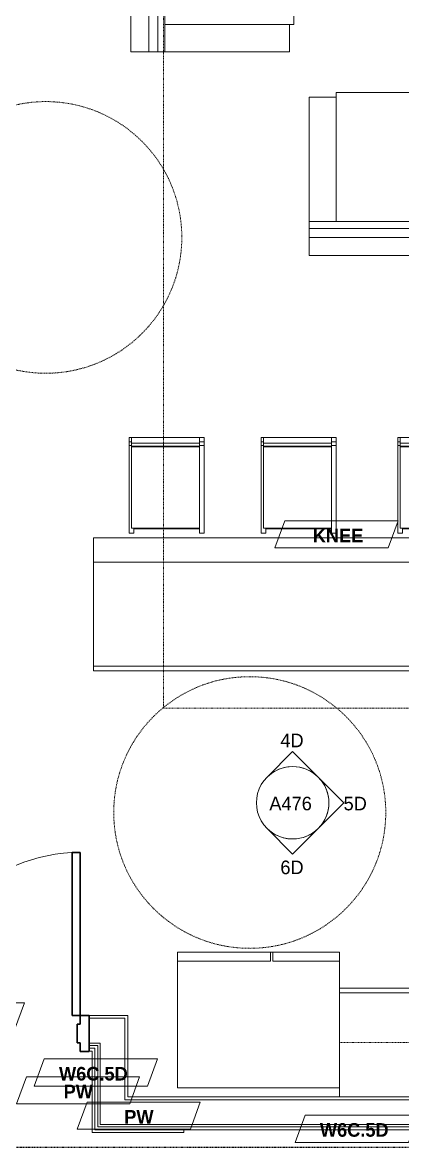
# Model space of a CAD drawing. Header units: inches. Extents: x -4010 to -1814, y 9846 to 12241.
# Drawn here: x -2764.8 to -2681, y 11714.2 to 11962.7 of the extents above; entities that cross this region are included whole.
import ezdxf

# ---------------------------------------------------------------- set-up
doc = ezdxf.new("R2010")
doc.units = ezdxf.units.IN
doc.header["$MEASUREMENT"] = 0
for name, pattern in [('Aligning Line 1_8_', [0.25, 0.125, -0.125]), ('Dash', [0.25, 0.125, -0.125]), ('Dash_2_', [0.25, 0.125, -0.125])]:
    doc.linetypes.add(name, pattern=pattern)
for name, color, linetype, lineweight in [('0-1', 7, 'Continuous', 5), ('0-3', 8, 'Continuous', 9), ('A-DOOR-1', 7, 'Continuous', 9), ('A-DOOR-2', 10, 'Continuous', 30), ('A-DOOR-FRAM-2', 10, 'Continuous', 30), ('A-GENM', 5, 'Continuous', 9), ('A-GENM-HDLN', 13, 'Dash', 9), ('A-WALL-2', 250, 'Continuous', 18), ('A-WALL-3', 113, 'Continuous', 9), ('A-WALL-IDEN', 211, 'Continuous', 9), ('G-ANNO-SYMB-1', 147, 'Aligning Line 1_8_', 9), ('G-ANNO-SYMB-3', 111, 'Continuous', 9), ('I-FURN', 30, 'Continuous', 9), ('I-WALL-3', 7, 'Continuous', 9), ('Q-CASE', 31, 'Continuous', 9), ('Q-CASE-HDLN', 31, 'Dash', 9), ('Q-SPCQ', 91, 'Continuous', 9)]:
    doc.layers.add(name, color=color, linetype=linetype, lineweight=lineweight)
doc.layers.add('0-4', color=50, linetype='Dash_2_')
doc.styles.add('Century Gothic', font='ufonts.com_century-gothic.ttf', dxfattribs={"height": 3})
doc.styles.add('Century Gothic_B_1', font='GOTHICB.TTF', dxfattribs={"height": 3})

# ---------------------------------------------------------------- blocks, each defined once
blk = doc.blocks.new('HOLLOW METAL - UNIT DOOR-2191978-UNIT PLANS - 2ND _ 3RD FLOOR')
at = {"layer": 'A-DOOR-1'}
blk.add_arc((18, 3.875), 36, 90, 180, dxfattribs=at)
at = {"layer": 'A-DOOR-2'}
for p, q in [((18, 39.875), (16.25, 39.875)), ((16.25, 39.875), (16.25, 3.875)), ((18, 3.875), (18, 39.875)), ((16.25, 3.875), (18, 3.875))]:
    blk.add_line(p, q, dxfattribs=at)
at = {"layer": 'A-DOOR-FRAM-2'}
for p, q in [((-18, 3.875), (-20, 3.875)), ((-20, 3.875), (-20, -4.125)), ((-18, 1.9375), (-18, 3.875)), ((18, 3.875), (18, 1.9375)), ((20, 3.875), (18, 3.875)), ((20, -4.125), (20, 3.875)), ((-17.375, 1.9375), (-18, 1.9375)), ((-17.375, -2.1875), (-17.375, 1.9375)), ((18, 1.9375), (17.375, 1.9375)), ((17.375, 1.9375), (17.375, -2.1875)), ((-18, -4.125), (-18, -2.1875)), ((-18, -2.1875), (-17.375, -2.1875)), ((17.375, -2.1875), (18, -2.1875)), ((18, -2.1875), (18, -4.125)), ((-20, -4.125), (-18, -4.125)), ((18, -4.125), (20, -4.125))]:
    blk.add_line(p, q, dxfattribs=at)
blk = doc.blocks.new('CTR - 1st Phase - Common Walls_rvt-1-UNIT PLANS - 2ND _ 3RD FLOOR')
at = {"layer": 'A-WALL-2'}
for p, q in [((-2748.86, 11742.74), (-2750.15, 11742.74)), ((-2748.86, 11742.74), (-2747.74, 11742.74)), ((-2747.74, 11742.74), (-2742.24, 11742.74)), ((-2742.24, 11742.74), (-2742.24, 11724.74)), ((-2748.86, 11737.24), (-2750.15, 11737.24)), ((-2748.86, 11736.74), (-2750.15, 11736.74)), ((-2748.86, 11737.24), (-2748.24, 11737.24)), ((-2748.86, 11736.74), (-2748.24, 11736.74)), ((-2748.24, 11737.24), (-2747.74, 11737.24)), ((-2748.24, 11736.74), (-2748.24, 11718.74)), ((-2747.74, 11737.24), (-2747.74, 11719.24)), ((-2741.61, 11724.74), (-2742.24, 11724.74)), ((-2741.61, 11724.74), (-2642.25, 11724.74)), ((-2747.74, 11718.74), (-2748.24, 11718.74)), ((-2742.24, 11719.24), (-2747.74, 11719.24)), ((-2741.61, 11718.74), (-2747.74, 11718.74)), ((-2741.61, 11719.24), (-2742.24, 11719.24)), ((-2741.61, 11719.24), (-2642.25, 11719.24)), ((-2741.61, 11718.74), (-2642.25, 11718.74))]:
    blk.add_line(p, q, dxfattribs=at)
at = {"layer": 'I-WALL-3'}
for p, q in [((-2748.86, 11743.36), (-2750.15, 11743.36)), ((-2742.24, 11743.36), (-2748.86, 11743.36)), ((-2741.61, 11743.36), (-2742.24, 11743.36)), ((-2741.61, 11725.36), (-2741.61, 11743.36)), ((-2750.15, 11736.11), (-2748.86, 11736.11)), ((-2749.49, 11736.11), (-2750.15, 11736.11)), ((-2750.15, 11735.49), (-2749.49, 11735.49)), ((-2748.86, 11736.11), (-2749.49, 11736.11)), ((-2749.49, 11735.49), (-2749.49, 11717.49)), ((-2748.86, 11736.11), (-2748.86, 11718.11)), ((-2748.86, 11718.11), (-2748.86, 11736.11)), ((-2642.25, 11725.36), (-2741.61, 11725.36)), ((-2748.86, 11718.11), (-2748.24, 11718.11)), ((-2729.27, 11718.11), (-2748.86, 11718.11)), ((-2748.24, 11718.11), (-2741.61, 11718.11)), ((-2741.61, 11718.11), (-2642.25, 11718.11)), ((-2729.27, 11717.49), (-2729.27, 11718.11)), ((-2749.49, 11717.49), (-2748.86, 11717.49)), ((-2748.86, 11717.49), (-2729.27, 11717.49))]:
    blk.add_line(p, q, dxfattribs=at)
at = {"layer": '0-3'}
blk.add_blockref('HOLLOW METAL - UNIT DOOR-2191978-UNIT PLANS - 2ND _ 3RD FLOOR', (-2770.15, 11739.49), dxfattribs=at)
blk = doc.blocks.new('CTR - 1st Phase -Stairs _ Elevators_rvt-1-UNIT PLANS - 2ND _ 3RD FLOOR')
at = {"layer": 'G-ANNO-SYMB-1'}
for p, q in [((-2733.74, 11811.24), (-2733.74, 12126.9)), ((-2495.61, 11811.24), (-2733.74, 11811.24))]:
    blk.add_line(p, q, dxfattribs=at)
blk = doc.blocks.new('Couch-Both_Arms-Generic - 1-1352606-UNIT PLANS - 2ND _ 3RD FLOOR')
at = {"layer": 'I-FURN'}
for p, q in [((42, 17.5), (-42, 17.5)), ((-42, 17.5), (-42, 13.5)), ((42, 13.5), (42, 17.5)), ((-42, 13.5), (42, 13.5)), ((42, 13.5), (-42, 13.5)), ((-42, 13.5), (-42, 10)), ((42, 10), (42, 13.5)), ((-42, 11.5), (42, 11.5)), ((-42, 10), (-42, -17.5)), ((-42, 10), (42, 10)), ((-36, -17.5), (-36, 10)), ((36, 10), (36, -17.5)), ((42, -17.5), (42, 10)), ((-42, -17.5), (-36, -17.5)), ((-36, -17.5), (-36, -18.5)), ((-36, -18.5), (36, -18.5)), ((36, -18.5), (36, -17.5)), ((36, -17.5), (42, -17.5))]:
    blk.add_line(p, q, dxfattribs=at)
blk = doc.blocks.new('Couch-Both_Arms-Generic - 2-1352635-UNIT PLANS - 2ND _ 3RD FLOOR')
at = {"layer": 'I-FURN'}
for p, q in [((24, 17.5), (-24, 17.5)), ((-24, 17.5), (-24, 13.5)), ((24, 13.5), (24, 17.5)), ((-24, 13.5), (24, 13.5)), ((24, 13.5), (-24, 13.5)), ((-24, 13.5), (-24, 10)), ((24, 10), (24, 13.5)), ((-24, 11.5), (24, 11.5)), ((-24, 10), (-24, -17.5)), ((-24, 10), (24, 10)), ((-18, -17.5), (-18, 10)), ((18, 10), (18, -17.5)), ((24, -17.5), (24, 10)), ((-24, -17.5), (-18, -17.5)), ((-18, -17.5), (-18, -18.5)), ((-18, -18.5), (18, -18.5)), ((18, -18.5), (18, -17.5)), ((18, -17.5), (24, -17.5))]:
    blk.add_line(p, q, dxfattribs=at)
blk = doc.blocks.new('Bar_Stool_6722_1_ - Bar_Stool_6722_1_-1229311-UNIT PLANS - 2ND _ 3RD FLOOR')
at = {"layer": 'I-FURN'}
for p, q in [((0, 19.21), (0, 21.13)), ((1, 21.13), (0, 21.13)), ((1, 21.13), (1, 20.14)), ((1, 20.14), (15.5, 20.14)), ((1, 20.14), (1, 20.06)), ((1, 20.06), (1, 19.99)), ((16, 20), (1, 20)), ((1, 19.89), (1, 19.99)), ((1, 17.63), (1, 19.89)), ((15.5, 20.14), (15.5, 21.13)), ((16.5, 21.13), (15.5, 21.13)), ((15.5, 20.06), (15.5, 20.14)), ((15.5, 19.99), (15.5, 20.06)), ((16, 19.99), (16, 19.89)), ((16, 19.89), (16, 17.63)), ((16.5, 21.13), (16.5, 19.21)), ((0, 17.72), (0, 19.21)), ((0, 1.78), (0, 17.72)), ((1, 2.03), (1, 17.63)), ((16, 17.63), (16, 2.03)), ((16.5, 19.21), (16.5, 17.72)), ((16.5, 17.72), (16.5, 1.78)), ((1, 1.78), (0, 1.78)), ((0, 1.78), (0, 0.98)), ((1, 0.98), (0, 0.98)), ((0, 0.98), (0, 0)), ((0, 0), (1, 0)), ((1, 1.91), (1, 2.03)), ((16, 2.03), (1, 2.03)), ((1, 1.24), (1, 1.91)), ((16, 1.91), (1, 1.91)), ((1, 0), (1, 1.24)), ((1, 1.24), (16, 1.24)), ((16, 2.03), (16, 1.91)), ((16, 1.91), (16, 1.24)), ((16.5, 1.78), (16, 1.78)), ((16, 1.24), (16, 0)), ((16.5, 0.98), (16, 0.98)), ((16, 0), (16.5, 0)), ((16.5, 0.98), (16.5, 1.78)), ((16.5, 0), (16.5, 0.98)), ((1, 0), (16, 0))]:
    blk.add_line(p, q, dxfattribs=at)
blk = doc.blocks.new('OD_CW_Base Cabinet - OD_CW_Base Cabinet-V90-UNIT PLANS - 2ND _ 3RD FLOOR')
at = {"layer": 'Q-CASE'}
for p, q in [((107.69, 24), (0.74, 24)), ((0.74, 24), (0.74, 0)), ((0.74, 1), (0.74, 24)), ((0.74, 24), (107.69, 24)), ((0.74, 0), (0.74, 1)), ((0.74, 1), (107.69, 1)), ((107.69, 1), (0.74, 1)), ((0.74, 0), (107.69, 0)), ((107.69, 0), (0.74, 0))]:
    blk.add_line(p, q, dxfattribs=at)
blk = doc.blocks.new('ADA Clearances - 5ft Circle-2253126-UNIT PLANS - 2ND _ 3RD FLOOR')
at = {"layer": 'A-GENM-HDLN'}
blk.add_circle((0, 0), 30, dxfattribs=at)
blk = doc.blocks.new('OD_CW_Upper Cabinet - OD_CW_Upper Cabinet-3876458-UNIT PLANS - 2ND _ 3RD FLOOR')
at = {"layer": 'Q-CASE-HDLN'}
for p, q in [((41.64, 24), (0.74, 24)), ((0.74, 24), (0.74, 12)), ((41.64, 12), (41.64, 24)), ((0.74, 12), (41.64, 12))]:
    blk.add_line(p, q, dxfattribs=at)
blk = doc.blocks.new('OD_CW_Base Cabinet - OD_CW_Base Cabinet-3876445-UNIT PLANS - 2ND _ 3RD FLOOR')
at = {"layer": 'Q-CASE'}
for p, q in [((53.64, 22), (53.64, 24)), ((53.64, 24), (53.64, 22)), ((0.98, 1), (53.64, 1)), ((53.64, 1), (0.98, 1)), ((0.98, 0), (53.64, 0)), ((53.64, 0), (0.98, 0))]:
    blk.add_line(p, q, dxfattribs=at)
blk = doc.blocks.new('Refrigerator_-_Side-by-Side_6047 - 36_ X 30_-345559-UNIT PLANS - 2ND _ 3RD FLOOR')
at = {"layer": 'Q-SPCQ'}
for p, q in [((17.87, 14.42), (-17.88, 14.42)), ((-17.88, 14.42), (-17.88, -15.58)), ((17.87, -15.58), (17.87, 14.42)), ((-17.88, -13.58), (-3.13, -13.58)), ((-17.88, -13.58), (-17.88, -15.58)), ((-3.13, -15.58), (-3.13, -13.58)), ((-2.63, -13.58), (17.87, -13.58)), ((-2.63, -13.58), (-2.63, -15.58)), ((17.87, -15.58), (17.87, -13.58)), ((-17.88, -15.58), (17.87, -15.58)), ((-3.13, -15.58), (-17.88, -15.58)), ((17.87, -15.58), (-2.63, -15.58))]:
    blk.add_line(p, q, dxfattribs=at)
blk = doc.blocks.new('Elevation - Filled Arrow-152140-UNIT PLANS - 2ND _ 3RD FLOOR')
at = {"layer": 'G-ANNO-SYMB-3'}
for start, end in [(360, 180), (180, 360)]:
    blk.add_arc((0, 0), 0.25, start, end, dxfattribs=at)
blk = doc.blocks.new('Elevation - Filled Arrow-151867-UNIT PLANS - 2ND _ 3RD FLOOR')
at = {"layer": 'G-ANNO-SYMB-3'}
for p, q in [((0, 0.3536), (-0.1768, 0.1768)), ((0.1768, 0.1768), (0, 0.3536))]:
    blk.add_line(p, q, dxfattribs=at)
blk.add_arc((0, 0), 0.25, 45, 135, dxfattribs=at)
blk = doc.blocks.new('Wall Tag - Arch Wall-3956453-UNIT PLANS - 2ND _ 3RD FLOOR')
at = {"layer": 'A-WALL-IDEN'}
for p, q in [((-0.3561, 0.0937), (-0.4244, -0.0937)), ((0.4244, 0.0937), (-0.3561, 0.0937)), ((0.3561, -0.0937), (0.4244, 0.0937)), ((-0.4244, -0.0937), (0.3561, -0.0937))]:
    blk.add_line(p, q, dxfattribs=at)

msp = doc.modelspace()

# ---------------------------------------------------------------- linework, layer by layer
at = {"layer": '0-4'}
msp.add_line((-2626.72374, 11714.1894), (-2942.77374, 11714.1894), dxfattribs=at)
at = {"layer": 'A-WALL-3'}
for q in [(-2642.24874, 11848.8644), (-2749.19874, 11843.4894)]:
    msp.add_line((-2749.19874, 11848.8644), q, dxfattribs=at)

# ---------------------------------------------------------------- block references
at = {"layer": '0-1'}
for name in ['CTR - 1st Phase - Common Walls_rvt-1-UNIT PLANS - 2ND _ 3RD FLOOR', 'CTR - 1st Phase -Stairs _ Elevators_rvt-1-UNIT PLANS - 2ND _ 3RD FLOOR']:
    msp.add_blockref(name, (0, 0), dxfattribs=at)
at = {"layer": 'A-GENM'}
for p in [(-2759.70428, 11915.1894), (-2714.72374, 11788.1769)]:
    msp.add_blockref('ADA Clearances - 5ft Circle-2253126-UNIT PLANS - 2ND _ 3RD FLOOR', p, dxfattribs=at)
at = {"layer": 'A-WALL-IDEN', "xscale": 31.99999999999999, "yscale": 31.99999999999999, "zscale": 31.99999999999999}
for p in [(-2695.60499, 11849.59491), (-2778.00499, 11743.15741), (-2748.65425, 11730.7394), (-2752.59175, 11726.8019), (-2739.22072, 11721.21991), (-2691.11749, 11718.32138)]:
    msp.add_blockref('Wall Tag - Arch Wall-3956453-UNIT PLANS - 2ND _ 3RD FLOOR', p, dxfattribs=at)
at = {"layer": 'G-ANNO-SYMB-3', "extrusion": (0, 0, -1), "xscale": 31.99999999999999, "yscale": 31.99999999999999, "zscale": 31.99999999999999}
msp.add_blockref('Elevation - Filled Arrow-151867-UNIT PLANS - 2ND _ 3RD FLOOR', (2705.25989, 11790.32569), dxfattribs=at)
at = {"layer": 'G-ANNO-SYMB-3', "extrusion": (0, 0, -1), "xscale": 31.99999999999999, "yscale": 31.99999999999999, "zscale": 31.99999999999999, "rotation": 270.0000000000001}
msp.add_blockref('Elevation - Filled Arrow-152140-UNIT PLANS - 2ND _ 3RD FLOOR', (2705.25989, 11790.32569), dxfattribs=at)
at = {"layer": 'G-ANNO-SYMB-3', "xscale": 31.99999999999999, "yscale": 31.99999999999999, "zscale": 31.99999999999999}
for rotation in [269.9999999999997, 180]:
    msp.add_blockref('Elevation - Filled Arrow-151867-UNIT PLANS - 2ND _ 3RD FLOOR', (-2705.25989, 11790.32569), dxfattribs=dict(at, rotation=rotation))
at = {"layer": 'I-FURN'}
for name, p, rotation in [('Couch-Both_Arms-Generic - 1-1352606-UNIT PLANS - 2ND _ 3RD FLOOR', (-2723.47374, 11998.19243), 90.00000000005623), ('Couch-Both_Arms-Generic - 2-1352635-UNIT PLANS - 2ND _ 3RD FLOOR', (-2677.64874, 11928.69243), 180), ('Bar_Stool_6722_1_ - Bar_Stool_6722_1_-1229311-UNIT PLANS - 2ND _ 3RD FLOOR', (-2724.81003, 11870.9894), 180), ('Bar_Stool_6722_1_ - Bar_Stool_6722_1_-1229311-UNIT PLANS - 2ND _ 3RD FLOOR', (-2695.68871, 11870.9894), 180), ('Bar_Stool_6722_1_ - Bar_Stool_6722_1_-1229311-UNIT PLANS - 2ND _ 3RD FLOOR', (-2665.56739, 11870.9894), 180)]:
    msp.add_blockref(name, p, dxfattribs=dict(at, rotation=rotation))
at = {"layer": 'Q-CASE'}
msp.add_blockref('OD_CW_Base Cabinet - OD_CW_Base Cabinet-V90-UNIT PLANS - 2ND _ 3RD FLOOR', (-2749.93644, 11819.4894), dxfattribs=at)
at = {"layer": 'Q-CASE', "rotation": 180}
for name, p in [('OD_CW_Base Cabinet - OD_CW_Base Cabinet-3876445-UNIT PLANS - 2ND _ 3RD FLOOR', (-2641.27353, 11749.3644)), ('OD_CW_Upper Cabinet - OD_CW_Upper Cabinet-3876458-UNIT PLANS - 2ND _ 3RD FLOOR', (-2653.27353, 11749.3644))]:
    msp.add_blockref(name, p, dxfattribs=at)
at = {"layer": 'Q-SPCQ', "rotation": 180}
msp.add_blockref('Refrigerator_-_Side-by-Side_6047 - 36_ X 30_-345559-UNIT PLANS - 2ND _ 3RD FLOOR', (-2712.78624, 11741.7866), dxfattribs=at)

# ---------------------------------------------------------------- texts
at = {"layer": 'A-WALL-IDEN', "char_height": 3, "attachment_point": 1, "style": 'Century Gothic_B_1'}
for s, insert, width in [('KNEE', (-2700.82406, 11850.84245), 12.524), ('W6C.5D', (-2756.78986, 11731.98693), 19.594), ('PW', (-2755.76988, 11728.04943), 7.575), ('PW', (-2742.39885, 11722.46745), 7.575), ('W6C.5D', (-2699.25309, 11719.56891), 19.594)]:
    msp.add_mtext(s, dxfattribs=dict(at, insert=insert, width=width))
at = {"layer": 'G-ANNO-SYMB-3', "char_height": 3, "attachment_point": 1, "style": 'Century Gothic'}
for s, insert, width in [('4D', (-2707.9731, 11805.59105), 6.666), ('A476', (-2710.40044, 11791.66752), 12.221), ('5D', (-2694.03443, 11791.65238), 6.666), ('6D', (-2707.9731, 11777.55903), 6.666)]:
    msp.add_mtext(s, dxfattribs=dict(at, insert=insert, width=width))

doc.saveas('drawing.dxf')
